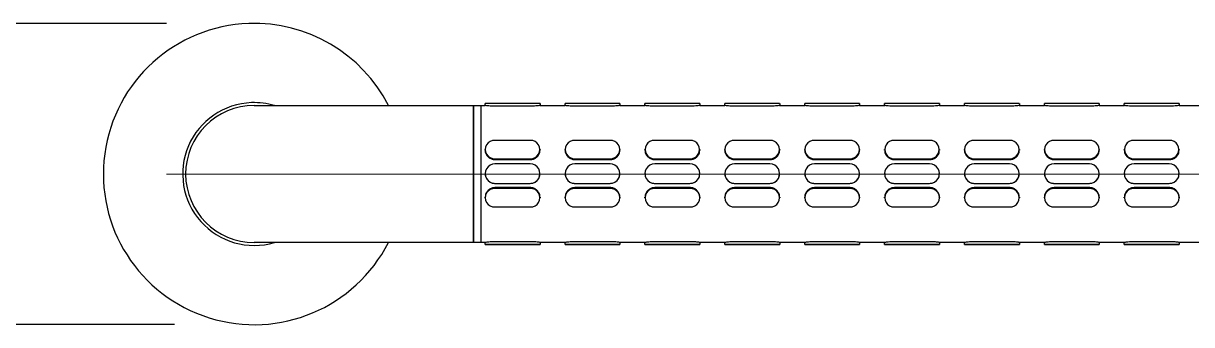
# Model space of a CAD drawing. Extents: x 0 to 951, y -2 to 427.
# Drawn here: x 90.06 to 127.35, y 108.3 to 117.92 of the extents above; entities that cross this region are included whole.
import ezdxf

# ---------------------------------------------------------------- set-up
doc = ezdxf.new("R2010")
doc.units = 0
doc.header["$LTSCALE"] = 23.1
doc.header["$MEASUREMENT"] = 0
doc.linetypes.add('CENTERX2', pattern=[20.32, 12.7, -2.54, 2.54, -2.54])
doc.layers.get('0').update_dxf_attribs({"linetype": 'CONTINUOUS'})
doc.layers.add('10', color=7, linetype='CONTINUOUS')

msp = doc.modelspace()

# ---------------------------------------------------------------- linework, layer by layer
for p, q in [((94.627, 117.92), (72.569, 117.92)), ((94.881, 108.299), (72.569, 108.299))]:
    msp.add_line(p, q)
at = {"color": 7, "linetype": 'Continuous', "lineweight": 25}
for p, q in [((97.425, 115.298), (100.55, 115.298)), ((100.55, 115.298), (104.425, 115.298)), ((104.425, 115.298), (104.675, 115.298)), ((104.425, 113.11), (104.425, 115.298)), ((104.425, 115.298), (104.425, 110.923)), ((104.675, 115.298), (104.804, 115.298)), ((104.675, 110.923), (104.675, 115.298)), ((104.675, 113.11), (104.675, 115.298)), ((104.8, 115.297), (104.8, 115.36)), ((106.237, 115.362), (105.112, 115.362)), ((106.237, 115.277), (105.112, 115.277)), ((106.547, 115.298), (107.354, 115.298)), ((106.55, 115.36), (106.55, 115.297)), ((107.35, 115.297), (107.35, 115.36)), ((108.787, 115.362), (107.662, 115.362)), ((108.787, 115.277), (107.662, 115.277)), ((109.097, 115.298), (109.904, 115.298)), ((109.1, 115.36), (109.1, 115.297)), ((109.9, 115.297), (109.9, 115.36)), ((111.337, 115.362), (110.212, 115.362)), ((111.337, 115.277), (110.212, 115.277)), ((111.647, 115.298), (112.454, 115.298)), ((111.65, 115.36), (111.65, 115.297)), ((112.45, 115.297), (112.45, 115.36)), ((113.887, 115.362), (112.762, 115.362)), ((113.887, 115.277), (112.762, 115.277)), ((114.197, 115.298), (115.004, 115.298)), ((114.2, 115.36), (114.2, 115.297)), ((115, 115.297), (115, 115.36)), ((116.437, 115.362), (115.312, 115.362)), ((116.437, 115.277), (115.312, 115.277)), ((116.747, 115.298), (117.554, 115.298)), ((116.75, 115.36), (116.75, 115.297)), ((117.55, 115.297), (117.55, 115.36)), ((118.987, 115.362), (117.862, 115.362)), ((118.987, 115.277), (117.862, 115.277)), ((119.297, 115.298), (120.104, 115.298)), ((119.3, 115.36), (119.3, 115.297)), ((120.1, 115.297), (120.1, 115.36)), ((121.537, 115.362), (120.412, 115.362)), ((121.537, 115.277), (120.412, 115.277)), ((121.847, 115.298), (122.654, 115.298)), ((121.85, 115.36), (121.85, 115.297)), ((122.65, 115.297), (122.65, 115.36)), ((124.087, 115.362), (122.962, 115.362)), ((124.087, 115.277), (122.962, 115.277)), ((124.397, 115.298), (125.204, 115.298)), ((124.4, 115.36), (124.4, 115.297)), ((125.2, 115.297), (125.2, 115.36)), ((126.637, 115.362), (125.512, 115.362)), ((126.637, 115.277), (125.512, 115.277)), ((126.947, 115.298), (127.754, 115.298)), ((126.95, 115.36), (126.95, 115.297)), ((106.237, 114.185), (105.112, 114.185)), ((108.787, 114.185), (107.662, 114.185)), ((111.337, 114.185), (110.212, 114.185)), ((113.887, 114.185), (112.762, 114.185)), ((116.437, 114.185), (115.312, 114.185)), ((118.987, 114.185), (117.862, 114.185)), ((121.537, 114.185), (120.412, 114.185)), ((124.087, 114.185), (122.962, 114.185)), ((126.637, 114.185), (125.512, 114.185)), ((104.8, 113.87), (104.8, 113.892)), ((106.55, 113.892), (106.55, 113.87)), ((107.35, 113.87), (107.35, 113.892)), ((109.1, 113.892), (109.1, 113.87)), ((109.9, 113.87), (109.9, 113.892)), ((111.65, 113.892), (111.65, 113.87)), ((112.45, 113.87), (112.45, 113.892)), ((114.2, 113.892), (114.2, 113.87)), ((115, 113.87), (115, 113.892)), ((116.75, 113.892), (116.75, 113.87)), ((117.55, 113.87), (117.55, 113.892)), ((119.3, 113.892), (119.3, 113.87)), ((120.1, 113.87), (120.1, 113.892)), ((121.85, 113.892), (121.85, 113.87)), ((122.65, 113.87), (122.65, 113.892)), ((124.4, 113.892), (124.4, 113.87)), ((125.2, 113.87), (125.2, 113.892)), ((126.95, 113.892), (126.95, 113.87)), ((105.112, 113.599), (106.237, 113.599)), ((105.112, 113.57), (106.237, 113.57)), ((106.237, 113.436), (105.112, 113.436)), ((107.662, 113.599), (108.787, 113.599)), ((107.662, 113.57), (108.787, 113.57)), ((108.787, 113.436), (107.662, 113.436)), ((110.212, 113.599), (111.337, 113.599)), ((110.212, 113.57), (111.337, 113.57)), ((111.337, 113.436), (110.212, 113.436)), ((112.762, 113.599), (113.887, 113.599)), ((112.762, 113.57), (113.887, 113.57)), ((113.887, 113.436), (112.762, 113.436)), ((115.312, 113.599), (116.437, 113.599)), ((115.312, 113.57), (116.437, 113.57)), ((116.437, 113.436), (115.312, 113.436)), ((117.862, 113.599), (118.987, 113.599)), ((117.862, 113.57), (118.987, 113.57)), ((118.987, 113.436), (117.862, 113.436)), ((120.412, 113.599), (121.537, 113.599)), ((120.412, 113.57), (121.537, 113.57)), ((121.537, 113.436), (120.412, 113.436)), ((122.962, 113.599), (124.087, 113.599)), ((122.962, 113.57), (124.087, 113.57)), ((124.087, 113.436), (122.962, 113.436)), ((125.512, 113.599), (126.637, 113.599)), ((125.512, 113.57), (126.637, 113.57)), ((126.637, 113.436), (125.512, 113.436)), ((104.425, 110.923), (104.425, 113.11)), ((104.675, 110.923), (104.675, 113.11)), ((104.8, 113.123), (104.8, 113.123)), ((106.55, 113.123), (106.55, 113.123)), ((107.35, 113.123), (107.35, 113.123)), ((109.1, 113.123), (109.1, 113.123)), ((109.9, 113.123), (109.9, 113.123)), ((111.65, 113.123), (111.65, 113.123)), ((112.45, 113.123), (112.45, 113.123)), ((114.2, 113.123), (114.2, 113.123)), ((115, 113.123), (115, 113.123)), ((116.75, 113.123), (116.75, 113.123)), ((117.55, 113.123), (117.55, 113.123)), ((119.3, 113.123), (119.3, 113.123)), ((120.1, 113.123), (120.1, 113.123)), ((121.85, 113.123), (121.85, 113.123)), ((122.65, 113.123), (122.65, 113.123)), ((124.4, 113.123), (124.4, 113.123)), ((125.2, 113.123), (125.2, 113.123)), ((126.95, 113.123), (126.95, 113.123)), ((105.112, 112.811), (106.237, 112.811)), ((105.112, 112.81), (106.237, 112.81)), ((106.237, 112.676), (105.112, 112.676)), ((106.237, 112.647), (105.112, 112.647)), ((107.662, 112.811), (108.787, 112.811)), ((107.662, 112.81), (108.787, 112.81)), ((108.787, 112.676), (107.662, 112.676)), ((108.787, 112.647), (107.662, 112.647)), ((110.212, 112.811), (111.337, 112.811)), ((110.212, 112.81), (111.337, 112.81)), ((111.337, 112.676), (110.212, 112.676)), ((111.337, 112.647), (110.212, 112.647)), ((112.762, 112.811), (113.887, 112.811)), ((112.762, 112.81), (113.887, 112.81)), ((113.887, 112.676), (112.762, 112.676)), ((113.887, 112.647), (112.762, 112.647)), ((115.312, 112.811), (116.437, 112.811)), ((115.312, 112.81), (116.437, 112.81)), ((116.437, 112.676), (115.312, 112.676)), ((116.437, 112.647), (115.312, 112.647)), ((117.862, 112.811), (118.987, 112.811)), ((117.862, 112.81), (118.987, 112.81)), ((118.987, 112.676), (117.862, 112.676)), ((118.987, 112.647), (117.862, 112.647)), ((120.412, 112.811), (121.537, 112.811)), ((120.412, 112.81), (121.537, 112.81)), ((121.537, 112.676), (120.412, 112.676)), ((121.537, 112.647), (120.412, 112.647)), ((122.962, 112.811), (124.087, 112.811)), ((122.962, 112.81), (124.087, 112.81)), ((124.087, 112.676), (122.962, 112.676)), ((124.087, 112.647), (122.962, 112.647)), ((125.512, 112.811), (126.637, 112.811)), ((125.512, 112.81), (126.637, 112.81)), ((126.637, 112.676), (125.512, 112.676)), ((126.637, 112.647), (125.512, 112.647)), ((104.8, 112.353), (104.8, 112.374)), ((106.55, 112.374), (106.55, 112.353)), ((107.35, 112.353), (107.35, 112.374)), ((109.1, 112.374), (109.1, 112.353)), ((109.9, 112.353), (109.9, 112.374)), ((111.65, 112.374), (111.65, 112.353)), ((112.45, 112.353), (112.45, 112.374)), ((114.2, 112.374), (114.2, 112.353)), ((115, 112.353), (115, 112.374)), ((116.75, 112.374), (116.75, 112.353)), ((117.55, 112.353), (117.55, 112.374)), ((119.3, 112.374), (119.3, 112.353)), ((120.1, 112.353), (120.1, 112.374)), ((121.85, 112.374), (121.85, 112.353)), ((122.65, 112.353), (122.65, 112.374)), ((124.4, 112.374), (124.4, 112.353)), ((125.2, 112.353), (125.2, 112.374)), ((126.95, 112.374), (126.95, 112.353)), ((105.112, 112.059), (106.237, 112.059)), ((107.662, 112.059), (108.787, 112.059)), ((110.212, 112.059), (111.337, 112.059)), ((112.762, 112.059), (113.887, 112.059)), ((115.312, 112.059), (116.437, 112.059)), ((117.862, 112.059), (118.987, 112.059)), ((120.412, 112.059), (121.537, 112.059)), ((122.962, 112.059), (124.087, 112.059)), ((125.512, 112.059), (126.637, 112.059)), ((100.55, 110.923), (97.425, 110.923)), ((104.425, 110.923), (100.55, 110.923)), ((104.675, 110.923), (104.425, 110.923)), ((104.803, 110.923), (104.675, 110.923)), ((104.8, 110.861), (104.8, 110.924)), ((106.237, 110.947), (105.112, 110.947)), ((106.237, 110.862), (105.112, 110.862)), ((105.112, 110.859), (106.237, 110.859)), ((107.353, 110.923), (106.545, 110.923)), ((106.55, 110.924), (106.55, 110.861)), ((107.35, 110.861), (107.35, 110.924)), ((108.787, 110.947), (107.662, 110.947)), ((108.787, 110.862), (107.662, 110.862)), ((107.662, 110.859), (108.787, 110.859)), ((109.903, 110.923), (109.095, 110.923)), ((109.1, 110.924), (109.1, 110.861)), ((109.9, 110.861), (109.9, 110.924)), ((111.337, 110.947), (110.212, 110.947)), ((111.337, 110.862), (110.212, 110.862)), ((110.212, 110.859), (111.337, 110.859)), ((112.453, 110.923), (111.645, 110.923)), ((111.65, 110.924), (111.65, 110.861)), ((112.45, 110.861), (112.45, 110.924)), ((113.887, 110.947), (112.762, 110.947)), ((113.887, 110.862), (112.762, 110.862)), ((112.762, 110.859), (113.887, 110.859)), ((115.003, 110.923), (114.195, 110.923)), ((114.2, 110.924), (114.2, 110.861)), ((115, 110.861), (115, 110.924)), ((116.437, 110.947), (115.312, 110.947)), ((116.437, 110.862), (115.312, 110.862)), ((115.312, 110.859), (116.437, 110.859)), ((117.553, 110.923), (116.745, 110.923)), ((116.75, 110.924), (116.75, 110.861)), ((117.55, 110.861), (117.55, 110.924)), ((118.987, 110.947), (117.862, 110.947)), ((118.987, 110.862), (117.862, 110.862)), ((117.862, 110.859), (118.987, 110.859)), ((120.103, 110.923), (119.295, 110.923)), ((119.3, 110.924), (119.3, 110.861)), ((120.1, 110.861), (120.1, 110.924)), ((121.537, 110.947), (120.412, 110.947)), ((121.537, 110.862), (120.412, 110.862)), ((120.412, 110.859), (121.537, 110.859)), ((122.653, 110.923), (121.845, 110.923)), ((121.85, 110.924), (121.85, 110.861)), ((122.65, 110.861), (122.65, 110.924)), ((124.087, 110.947), (122.962, 110.947)), ((124.087, 110.862), (122.962, 110.862)), ((122.962, 110.859), (124.087, 110.859)), ((125.203, 110.923), (124.395, 110.923)), ((124.4, 110.924), (124.4, 110.861)), ((125.2, 110.861), (125.2, 110.924)), ((126.637, 110.947), (125.512, 110.947)), ((126.637, 110.862), (125.512, 110.862)), ((125.512, 110.859), (126.637, 110.859)), ((127.753, 110.923), (126.945, 110.923)), ((126.95, 110.924), (126.95, 110.861))]:
    msp.add_line(p, q, dxfattribs=at)
at = {"color": 7, "linetype": 'Continuous', "lineweight": 25, "flags": 128}
for points in [[(105.112, 110.862), (104.993, 110.862), (104.891, 110.862), (104.824, 110.861), (104.8, 110.861), (104.824, 110.86), (104.891, 110.859), (104.993, 110.859), (105.112, 110.859)], [(106.237, 110.859), (106.357, 110.859), (106.458, 110.859), (106.526, 110.86), (106.55, 110.861), (106.526, 110.861), (106.458, 110.862), (106.357, 110.862), (106.237, 110.862)], [(107.662, 110.862), (107.543, 110.862), (107.441, 110.862), (107.374, 110.861), (107.35, 110.861), (107.374, 110.86), (107.441, 110.859), (107.543, 110.859), (107.662, 110.859)], [(108.787, 110.859), (108.907, 110.859), (109.008, 110.859), (109.076, 110.86), (109.1, 110.861), (109.076, 110.861), (109.008, 110.862), (108.907, 110.862), (108.787, 110.862)], [(110.212, 110.862), (110.093, 110.862), (109.991, 110.862), (109.924, 110.861), (109.9, 110.861), (109.924, 110.86), (109.991, 110.859), (110.093, 110.859), (110.212, 110.859)], [(111.337, 110.859), (111.457, 110.859), (111.558, 110.859), (111.626, 110.86), (111.65, 110.861), (111.626, 110.861), (111.558, 110.862), (111.457, 110.862), (111.337, 110.862)], [(112.762, 110.862), (112.643, 110.862), (112.541, 110.862), (112.474, 110.861), (112.45, 110.861), (112.474, 110.86), (112.541, 110.859), (112.643, 110.859), (112.762, 110.859)], [(113.887, 110.859), (114.007, 110.859), (114.108, 110.859), (114.176, 110.86), (114.2, 110.861), (114.176, 110.861), (114.108, 110.862), (114.007, 110.862), (113.887, 110.862)], [(115.312, 110.862), (115.193, 110.862), (115.091, 110.862), (115.024, 110.861), (115, 110.861), (115.024, 110.86), (115.091, 110.859), (115.193, 110.859), (115.312, 110.859)], [(116.437, 110.859), (116.557, 110.859), (116.658, 110.859), (116.726, 110.86), (116.75, 110.861), (116.726, 110.861), (116.658, 110.862), (116.557, 110.862), (116.437, 110.862)], [(117.862, 110.862), (117.743, 110.862), (117.641, 110.862), (117.574, 110.861), (117.55, 110.861), (117.574, 110.86), (117.641, 110.859), (117.743, 110.859), (117.862, 110.859)], [(118.987, 110.859), (119.107, 110.859), (119.208, 110.859), (119.276, 110.86), (119.3, 110.861), (119.276, 110.861), (119.208, 110.862), (119.107, 110.862), (118.987, 110.862)], [(120.412, 110.862), (120.293, 110.862), (120.191, 110.862), (120.124, 110.861), (120.1, 110.861), (120.124, 110.86), (120.191, 110.859), (120.293, 110.859), (120.412, 110.859)], [(121.537, 110.859), (121.657, 110.859), (121.758, 110.859), (121.826, 110.86), (121.85, 110.861), (121.826, 110.861), (121.758, 110.862), (121.657, 110.862), (121.537, 110.862)], [(122.962, 110.862), (122.843, 110.862), (122.741, 110.862), (122.674, 110.861), (122.65, 110.861), (122.674, 110.86), (122.741, 110.859), (122.843, 110.859), (122.962, 110.859)], [(124.087, 110.859), (124.207, 110.859), (124.308, 110.859), (124.376, 110.86), (124.4, 110.861), (124.376, 110.861), (124.308, 110.862), (124.207, 110.862), (124.087, 110.862)], [(125.512, 110.862), (125.393, 110.862), (125.291, 110.862), (125.224, 110.861), (125.2, 110.861), (125.224, 110.86), (125.291, 110.859), (125.393, 110.859), (125.512, 110.859)], [(126.637, 110.859), (126.757, 110.859), (126.858, 110.859), (126.926, 110.86), (126.95, 110.861), (126.926, 110.861), (126.858, 110.862), (126.757, 110.862), (126.637, 110.862)]]:
    msp.add_lwpolyline(points, dxfattribs=at)
at = {"color": 7, "linetype": 'Continuous', "lineweight": 25}
for centre, radius, start, end in [((97.425, 113.11), 4.813, 92.0527, 332.9643), ((97.425, 113.11), 4.813, 27.0357, 92.0527), ((97.425, 113.11), 2.281, 92.0527, 286.483), ((97.425, 113.11), 2.188, 90, 180), ((97.425, 113.11), 2.281, 73.517, 92.0527), ((105.034, 101.737), 13.625, 89.6714, 90.9856), ((106.315, 101.737), 13.626, 89.0144, 90.3285), ((107.584, 101.737), 13.626, 89.6715, 90.9856), ((108.865, 101.737), 13.626, 89.0144, 90.3285), ((110.134, 101.737), 13.626, 89.6715, 90.9856), ((111.415, 101.737), 13.626, 89.0144, 90.3285), ((112.684, 101.736), 13.626, 89.6715, 90.9856), ((113.965, 101.738), 13.625, 89.0144, 90.3286), ((115.234, 101.738), 13.625, 89.6714, 90.9856), ((116.515, 101.737), 13.625, 89.0144, 90.3286), ((117.784, 101.737), 13.625, 89.6714, 90.9856), ((119.065, 101.737), 13.626, 89.0144, 90.3285), ((120.334, 101.737), 13.625, 89.6715, 90.9856), ((121.615, 101.737), 13.625, 89.0144, 90.3285), ((122.884, 101.736), 13.626, 89.6715, 90.9856), ((124.165, 101.737), 13.625, 89.0144, 90.3286), ((125.434, 101.737), 13.625, 89.6715, 90.9856), ((126.715, 101.737), 13.626, 89.0144, 90.3285), ((105.097, 113.892), 0.293, 87.0357, 272.9643), ((106.252, 113.892), 0.293, 267.0357, 92.9643), ((107.647, 113.892), 0.293, 87.0357, 272.9643), ((108.802, 113.892), 0.293, 267.0357, 92.9643), ((110.197, 113.892), 0.293, 87.0357, 272.9643), ((111.352, 113.892), 0.293, 267.0357, 92.9643), ((112.747, 113.892), 0.293, 87.0357, 272.9643), ((113.902, 113.892), 0.293, 267.0348, 92.9652), ((115.297, 113.892), 0.293, 87.0348, 272.9652), ((116.452, 113.892), 0.293, 267.0352, 92.9648), ((117.847, 113.892), 0.293, 87.0352, 272.9648), ((119.002, 113.892), 0.293, 267.0357, 92.9643), ((120.397, 113.892), 0.293, 87.0357, 272.9643), ((121.552, 113.892), 0.293, 267.0357, 92.9643), ((122.947, 113.892), 0.293, 87.035, 272.965), ((124.102, 113.892), 0.293, 267.0352, 92.9648), ((125.497, 113.892), 0.293, 87.0357, 272.9643), ((126.652, 113.892), 0.293, 267.0357, 92.9643), ((105.112, 113.123), 0.312, 89.9994, 270.0006), ((106.237, 113.123), 0.312, 269.9994, 90.0006), ((107.662, 113.123), 0.312, 89.9994, 270.0006), ((108.787, 113.123), 0.312, 269.9994, 90.0006), ((110.212, 113.123), 0.312, 89.9994, 270.0006), ((111.337, 113.123), 0.312, 269.9994, 90.0006), ((112.762, 113.123), 0.312, 89.9994, 270.0006), ((113.887, 113.123), 0.312, 269.9985, 90.0015), ((115.312, 113.123), 0.312, 89.9985, 270.0015), ((116.437, 113.123), 0.312, 269.999, 90.001), ((117.862, 113.123), 0.312, 89.999, 270.001), ((118.987, 113.123), 0.312, 269.9994, 90.0006), ((120.412, 113.123), 0.312, 89.9994, 270.0006), ((121.537, 113.123), 0.312, 269.9994, 90.0006), ((122.962, 113.123), 0.312, 89.9988, 270.0012), ((124.087, 113.123), 0.312, 269.999, 90.001), ((125.512, 113.123), 0.312, 89.9994, 270.0006), ((126.637, 113.123), 0.312, 269.9994, 90.0006), ((97.425, 113.11), 2.187, 180, 270), ((105.098, 112.353), 0.295, 87.228, 272.772), ((106.252, 112.353), 0.295, 267.228, 92.772), ((107.648, 112.353), 0.295, 87.228, 272.772), ((108.802, 112.353), 0.295, 267.228, 92.772), ((110.198, 112.353), 0.295, 87.228, 272.772), ((111.352, 112.353), 0.295, 267.228, 92.772), ((112.748, 112.353), 0.295, 87.228, 272.772), ((113.902, 112.353), 0.295, 267.2271, 92.7729), ((115.298, 112.353), 0.295, 87.2271, 272.7729), ((116.452, 112.353), 0.295, 267.2276, 92.7724), ((117.848, 112.353), 0.295, 87.2276, 272.7724), ((119.002, 112.353), 0.295, 267.228, 92.772), ((120.398, 112.353), 0.295, 87.228, 272.772), ((121.552, 112.353), 0.295, 267.228, 92.772), ((122.948, 112.353), 0.295, 87.2273, 272.7727), ((124.102, 112.353), 0.295, 267.2276, 92.7724), ((125.498, 112.353), 0.295, 87.228, 272.772), ((126.652, 112.353), 0.295, 267.228, 92.772)]:
    msp.add_arc(centre, radius, start, end, dxfattribs=at)
for points, knots in [([(105.112, 115.277), (105.077, 115.278), (105.008, 115.279), (104.914, 115.286), (104.844, 115.293), (104.805, 115.298), (104.805, 115.297), (104.804, 115.297)], [0, 0, 0, 0, 0.218971, 0.437892, 0.658209, 0.879473, 1, 1, 1, 1]), ([(106.547, 115.298), (106.547, 115.298), (106.551, 115.298), (106.523, 115.295), (106.464, 115.288), (106.377, 115.281), (106.296, 115.278), (106.249, 115.277), (106.237, 115.277)], [0, 0, 0, 0, 0.046438, 0.264389, 0.483112, 0.703788, 0.924572, 1, 1, 1, 1]), ([(107.662, 115.277), (107.627, 115.278), (107.558, 115.279), (107.464, 115.286), (107.394, 115.293), (107.355, 115.298), (107.355, 115.297), (107.354, 115.297)], [0, 0, 0, 0, 0.2189719, 0.4378797, 0.6582079, 0.8794729, 1, 1, 1, 1]), ([(109.097, 115.298), (109.097, 115.298), (109.101, 115.298), (109.073, 115.295), (109.014, 115.288), (108.927, 115.281), (108.846, 115.278), (108.799, 115.277), (108.787, 115.277)], [0, 0, 0, 0, 0.046438, 0.264389, 0.483112, 0.703788, 0.924572, 1, 1, 1, 1]), ([(110.212, 115.277), (110.177, 115.278), (110.108, 115.279), (110.014, 115.286), (109.944, 115.293), (109.905, 115.298), (109.905, 115.297), (109.904, 115.297)], [0, 0, 0, 0, 0.2189721, 0.4378801, 0.6582085, 0.8794737, 1, 1, 1, 1]), ([(111.647, 115.298), (111.647, 115.298), (111.651, 115.298), (111.623, 115.295), (111.564, 115.288), (111.477, 115.281), (111.396, 115.278), (111.349, 115.277), (111.337, 115.277)], [0, 0, 0, 0, 0.046437, 0.264388, 0.48311, 0.703774, 0.924572, 1, 1, 1, 1]), ([(112.762, 115.277), (112.727, 115.278), (112.658, 115.279), (112.564, 115.286), (112.494, 115.293), (112.455, 115.298), (112.455, 115.297), (112.454, 115.297)], [0, 0, 0, 0, 0.218957, 0.437879, 0.658208, 0.879473, 1, 1, 1, 1]), ([(114.197, 115.298), (114.197, 115.298), (114.201, 115.298), (114.173, 115.295), (114.114, 115.288), (114.027, 115.281), (113.946, 115.278), (113.899, 115.277), (113.887, 115.277)], [0, 0, 0, 0, 0.046437, 0.264391, 0.483113, 0.703775, 0.924572, 1, 1, 1, 1]), ([(115.312, 115.277), (115.277, 115.278), (115.208, 115.279), (115.114, 115.286), (115.044, 115.293), (115.005, 115.298), (115.005, 115.297), (115.004, 115.297)], [0, 0, 0, 0, 0.218969, 0.437888, 0.658213, 0.879475, 1, 1, 1, 1]), ([(116.747, 115.298), (116.747, 115.298), (116.751, 115.298), (116.723, 115.295), (116.664, 115.288), (116.577, 115.281), (116.496, 115.278), (116.449, 115.277), (116.437, 115.277)], [0, 0, 0, 0, 0.046437, 0.26439, 0.483112, 0.703782, 0.924572, 1, 1, 1, 1]), ([(117.862, 115.277), (117.827, 115.278), (117.758, 115.279), (117.664, 115.286), (117.594, 115.293), (117.555, 115.298), (117.555, 115.297), (117.554, 115.297)], [0, 0, 0, 0, 0.218971, 0.437884, 0.658211, 0.879474, 1, 1, 1, 1]), ([(119.297, 115.298), (119.297, 115.298), (119.301, 115.298), (119.273, 115.295), (119.214, 115.288), (119.127, 115.281), (119.046, 115.278), (118.999, 115.277), (118.987, 115.277)], [0, 0, 0, 0, 0.046438, 0.264392, 0.483116, 0.70378, 0.924579, 1, 1, 1, 1]), ([(120.412, 115.277), (120.377, 115.278), (120.308, 115.279), (120.214, 115.286), (120.144, 115.293), (120.105, 115.298), (120.105, 115.297), (120.104, 115.297)], [0, 0, 0, 0, 0.218972, 0.437886, 0.658209, 0.879473, 1, 1, 1, 1]), ([(121.847, 115.298), (121.847, 115.298), (121.851, 115.298), (121.823, 115.295), (121.764, 115.288), (121.677, 115.281), (121.596, 115.278), (121.549, 115.277), (121.537, 115.277)], [0, 0, 0, 0, 0.046437, 0.26439, 0.483112, 0.703782, 0.924572, 1, 1, 1, 1]), ([(122.962, 115.277), (122.927, 115.278), (122.858, 115.279), (122.764, 115.286), (122.694, 115.293), (122.655, 115.298), (122.655, 115.297), (122.654, 115.297)], [0, 0, 0, 0, 0.218971, 0.437884, 0.658211, 0.879474, 1, 1, 1, 1]), ([(124.397, 115.298), (124.397, 115.298), (124.401, 115.298), (124.373, 115.295), (124.314, 115.288), (124.227, 115.281), (124.146, 115.278), (124.099, 115.277), (124.087, 115.277)], [0, 0, 0, 0, 0.046437, 0.26439, 0.483112, 0.703782, 0.924572, 1, 1, 1, 1]), ([(125.512, 115.277), (125.477, 115.278), (125.408, 115.279), (125.314, 115.286), (125.244, 115.293), (125.205, 115.298), (125.205, 115.297), (125.204, 115.297)], [0, 0, 0, 0, 0.218971, 0.437884, 0.658211, 0.879474, 1, 1, 1, 1]), ([(126.947, 115.298), (126.947, 115.298), (126.951, 115.298), (126.923, 115.295), (126.864, 115.288), (126.777, 115.281), (126.696, 115.278), (126.649, 115.277), (126.637, 115.277)], [0, 0, 0, 0, 0.0464371, 0.2643882, 0.4831112, 0.703781, 0.9245719, 1, 1, 1, 1]), ([(104.804, 113.87), (104.803, 113.859), (104.798, 113.816), (104.827, 113.74), (104.886, 113.656), (104.973, 113.596), (105.053, 113.572), (105.1, 113.57), (105.112, 113.57)], [0, 0, 0, 0, 0.070496, 0.282948, 0.496152, 0.711248, 0.926475, 1, 1, 1, 1]), ([(106.237, 113.57), (106.272, 113.573), (106.342, 113.58), (106.435, 113.632), (106.506, 113.709), (106.546, 113.793), (106.546, 113.848), (106.546, 113.87)], [0, 0, 0, 0, 0.213251, 0.426439, 0.64101, 0.856494, 1, 1, 1, 1]), ([(107.354, 113.87), (107.353, 113.859), (107.348, 113.816), (107.377, 113.74), (107.436, 113.656), (107.523, 113.596), (107.603, 113.572), (107.65, 113.57), (107.662, 113.57)], [0, 0, 0, 0, 0.070496, 0.282948, 0.496152, 0.711248, 0.926475, 1, 1, 1, 1]), ([(108.787, 113.57), (108.822, 113.573), (108.892, 113.58), (108.985, 113.632), (109.056, 113.709), (109.096, 113.793), (109.096, 113.848), (109.096, 113.87)], [0, 0, 0, 0, 0.213251, 0.426439, 0.64101, 0.856494, 1, 1, 1, 1]), ([(109.904, 113.87), (109.903, 113.859), (109.898, 113.816), (109.927, 113.74), (109.986, 113.656), (110.073, 113.596), (110.153, 113.572), (110.2, 113.57), (110.212, 113.57)], [0, 0, 0, 0, 0.070496, 0.282948, 0.496153, 0.711262, 0.926475, 1, 1, 1, 1]), ([(111.337, 113.57), (111.372, 113.573), (111.442, 113.58), (111.535, 113.632), (111.606, 113.709), (111.646, 113.793), (111.646, 113.848), (111.646, 113.87)], [0, 0, 0, 0, 0.21325, 0.426451, 0.641011, 0.856494, 1, 1, 1, 1]), ([(112.454, 113.87), (112.453, 113.859), (112.448, 113.816), (112.477, 113.74), (112.536, 113.656), (112.623, 113.596), (112.703, 113.572), (112.75, 113.57), (112.762, 113.57)], [0, 0, 0, 0, 0.070497, 0.28295, 0.496164, 0.711261, 0.926475, 1, 1, 1, 1]), ([(113.887, 113.57), (113.922, 113.573), (113.992, 113.58), (114.085, 113.632), (114.156, 113.709), (114.196, 113.793), (114.196, 113.848), (114.196, 113.87)], [0, 0, 0, 0, 0.213248, 0.426447, 0.641015, 0.856496, 1, 1, 1, 1]), ([(115.004, 113.87), (115.003, 113.859), (114.998, 113.816), (115.027, 113.74), (115.086, 113.656), (115.173, 113.596), (115.253, 113.572), (115.3, 113.57), (115.312, 113.57)], [0, 0, 0, 0, 0.070496, 0.282951, 0.496154, 0.711249, 0.926475, 1, 1, 1, 1]), ([(116.437, 113.57), (116.472, 113.573), (116.542, 113.58), (116.635, 113.632), (116.706, 113.709), (116.746, 113.793), (116.746, 113.848), (116.746, 113.87)], [0, 0, 0, 0, 0.213249, 0.426443, 0.641013, 0.856495, 1, 1, 1, 1]), ([(117.554, 113.87), (117.553, 113.859), (117.548, 113.816), (117.577, 113.74), (117.636, 113.656), (117.723, 113.596), (117.803, 113.572), (117.85, 113.57), (117.862, 113.57)], [0, 0, 0, 0, 0.070496, 0.28295, 0.496154, 0.711255, 0.926475, 1, 1, 1, 1]), ([(118.987, 113.57), (119.022, 113.573), (119.092, 113.58), (119.185, 113.632), (119.256, 113.709), (119.296, 113.793), (119.296, 113.848), (119.296, 113.87)], [0, 0, 0, 0, 0.213243, 0.426444, 0.64101, 0.856494, 1, 1, 1, 1]), ([(120.104, 113.87), (120.103, 113.859), (120.098, 113.816), (120.127, 113.74), (120.186, 113.656), (120.273, 113.596), (120.353, 113.572), (120.4, 113.57), (120.412, 113.57)], [0, 0, 0, 0, 0.070496, 0.28295, 0.496154, 0.711256, 0.926475, 1, 1, 1, 1]), ([(121.537, 113.57), (121.572, 113.573), (121.642, 113.58), (121.735, 113.632), (121.806, 113.709), (121.846, 113.793), (121.846, 113.848), (121.846, 113.87)], [0, 0, 0, 0, 0.21325, 0.426444, 0.641009, 0.856495, 1, 1, 1, 1]), ([(122.654, 113.87), (122.653, 113.859), (122.648, 113.816), (122.677, 113.74), (122.736, 113.656), (122.823, 113.596), (122.903, 113.572), (122.95, 113.57), (122.962, 113.57)], [0, 0, 0, 0, 0.070496, 0.282949, 0.496153, 0.711248, 0.926475, 1, 1, 1, 1]), ([(124.087, 113.57), (124.122, 113.573), (124.192, 113.58), (124.285, 113.632), (124.356, 113.709), (124.396, 113.793), (124.396, 113.848), (124.396, 113.87)], [0, 0, 0, 0, 0.213249, 0.426443, 0.641013, 0.856495, 1, 1, 1, 1]), ([(125.204, 113.87), (125.203, 113.859), (125.198, 113.816), (125.227, 113.74), (125.286, 113.656), (125.373, 113.596), (125.453, 113.572), (125.5, 113.57), (125.512, 113.57)], [0, 0, 0, 0, 0.070496, 0.28295, 0.496154, 0.711255, 0.926475, 1, 1, 1, 1]), ([(126.637, 113.57), (126.672, 113.573), (126.742, 113.58), (126.835, 113.632), (126.906, 113.709), (126.946, 113.793), (126.946, 113.848), (126.946, 113.87)], [0, 0, 0, 0, 0.21325, 0.426445, 0.641011, 0.856494, 1, 1, 1, 1]), ([(104.804, 113.123), (104.803, 113.111), (104.798, 113.065), (104.827, 112.986), (104.886, 112.899), (104.973, 112.837), (105.053, 112.812), (105.1, 112.811), (105.112, 112.81)], [0, 0, 0, 0, 0.070496, 0.282948, 0.496152, 0.711248, 0.926475, 1, 1, 1, 1]), ([(106.237, 112.81), (106.272, 112.814), (106.342, 112.821), (106.435, 112.874), (106.506, 112.953), (106.546, 113.041), (106.546, 113.1), (106.546, 113.123)], [0, 0, 0, 0, 0.213251, 0.426439, 0.64101, 0.856494, 1, 1, 1, 1]), ([(107.354, 113.123), (107.353, 113.111), (107.348, 113.065), (107.377, 112.986), (107.436, 112.899), (107.523, 112.837), (107.603, 112.812), (107.65, 112.811), (107.662, 112.81)], [0, 0, 0, 0, 0.070496, 0.282948, 0.496152, 0.711248, 0.926475, 1, 1, 1, 1]), ([(108.787, 112.81), (108.822, 112.814), (108.892, 112.821), (108.985, 112.874), (109.056, 112.953), (109.096, 113.041), (109.096, 113.1), (109.096, 113.123)], [0, 0, 0, 0, 0.213251, 0.426439, 0.64101, 0.856494, 1, 1, 1, 1]), ([(109.904, 113.123), (109.903, 113.111), (109.898, 113.065), (109.927, 112.986), (109.986, 112.899), (110.073, 112.837), (110.153, 112.812), (110.2, 112.811), (110.212, 112.81)], [0, 0, 0, 0, 0.070496, 0.282948, 0.496153, 0.711262, 0.926475, 1, 1, 1, 1]), ([(111.337, 112.81), (111.372, 112.814), (111.442, 112.821), (111.535, 112.874), (111.606, 112.953), (111.646, 113.041), (111.646, 113.1), (111.646, 113.123)], [0, 0, 0, 0, 0.21325, 0.426451, 0.641011, 0.856495, 1, 1, 1, 1]), ([(112.454, 113.123), (112.453, 113.111), (112.448, 113.065), (112.477, 112.986), (112.536, 112.899), (112.623, 112.837), (112.703, 112.812), (112.75, 112.811), (112.762, 112.81)], [0, 0, 0, 0, 0.070497, 0.28295, 0.496164, 0.711261, 0.926475, 1, 1, 1, 1]), ([(113.887, 112.81), (113.922, 112.814), (113.992, 112.821), (114.085, 112.874), (114.156, 112.953), (114.196, 113.041), (114.196, 113.1), (114.196, 113.123)], [0, 0, 0, 0, 0.213248, 0.426447, 0.641015, 0.856497, 1, 1, 1, 1]), ([(115.004, 113.123), (115.003, 113.111), (114.998, 113.065), (115.027, 112.986), (115.086, 112.899), (115.173, 112.837), (115.253, 112.812), (115.3, 112.811), (115.312, 112.81)], [0, 0, 0, 0, 0.070497, 0.282951, 0.496154, 0.711249, 0.926475, 1, 1, 1, 1]), ([(116.437, 112.81), (116.472, 112.814), (116.542, 112.821), (116.635, 112.874), (116.706, 112.953), (116.746, 113.041), (116.746, 113.1), (116.746, 113.123)], [0, 0, 0, 0, 0.213249, 0.426443, 0.641013, 0.856496, 1, 1, 1, 1]), ([(117.554, 113.123), (117.553, 113.111), (117.548, 113.065), (117.577, 112.986), (117.636, 112.899), (117.723, 112.837), (117.803, 112.812), (117.85, 112.811), (117.862, 112.81)], [0, 0, 0, 0, 0.070497, 0.28295, 0.496154, 0.711255, 0.926475, 1, 1, 1, 1]), ([(118.987, 112.81), (119.022, 112.814), (119.092, 112.821), (119.185, 112.874), (119.256, 112.953), (119.296, 113.041), (119.296, 113.1), (119.296, 113.123)], [0, 0, 0, 0, 0.213243, 0.426444, 0.641011, 0.856495, 1, 1, 1, 1]), ([(120.104, 113.123), (120.103, 113.111), (120.098, 113.065), (120.127, 112.986), (120.186, 112.899), (120.273, 112.837), (120.353, 112.812), (120.4, 112.811), (120.412, 112.81)], [0, 0, 0, 0, 0.070497, 0.28295, 0.496154, 0.711256, 0.926475, 1, 1, 1, 1]), ([(121.537, 112.81), (121.572, 112.814), (121.642, 112.821), (121.735, 112.874), (121.806, 112.953), (121.846, 113.041), (121.846, 113.1), (121.846, 113.123)], [0, 0, 0, 0, 0.21325, 0.426443, 0.641009, 0.856495, 1, 1, 1, 1]), ([(122.654, 113.123), (122.653, 113.111), (122.648, 113.065), (122.677, 112.986), (122.736, 112.899), (122.823, 112.837), (122.903, 112.812), (122.95, 112.811), (122.962, 112.81)], [0, 0, 0, 0, 0.070497, 0.28295, 0.496153, 0.711248, 0.926475, 1, 1, 1, 1]), ([(124.087, 112.81), (124.122, 112.814), (124.192, 112.821), (124.285, 112.874), (124.356, 112.953), (124.396, 113.041), (124.396, 113.1), (124.396, 113.123)], [0, 0, 0, 0, 0.213249, 0.426443, 0.641013, 0.856496, 1, 1, 1, 1]), ([(125.204, 113.123), (125.203, 113.111), (125.198, 113.065), (125.227, 112.986), (125.286, 112.899), (125.373, 112.837), (125.453, 112.812), (125.5, 112.811), (125.512, 112.81)], [0, 0, 0, 0, 0.070497, 0.28295, 0.496154, 0.711255, 0.926475, 1, 1, 1, 1]), ([(126.637, 112.81), (126.672, 112.814), (126.742, 112.821), (126.835, 112.874), (126.906, 112.953), (126.946, 113.041), (126.946, 113.1), (126.946, 113.123)], [0, 0, 0, 0, 0.21325, 0.426445, 0.641011, 0.856495, 1, 1, 1, 1]), ([(105.112, 112.676), (105.077, 112.673), (105.008, 112.666), (104.914, 112.613), (104.844, 112.536), (104.804, 112.452), (104.804, 112.396), (104.804, 112.374)], [0, 0, 0, 0, 0.21325, 0.426451, 0.641012, 0.856494, 1, 1, 1, 1]), ([(106.546, 112.374), (106.547, 112.385), (106.551, 112.429), (106.523, 112.505), (106.464, 112.589), (106.377, 112.65), (106.296, 112.674), (106.249, 112.675), (106.237, 112.676)], [0, 0, 0, 0, 0.070496, 0.282948, 0.496153, 0.711262, 0.926475, 1, 1, 1, 1]), ([(107.662, 112.676), (107.627, 112.673), (107.558, 112.666), (107.464, 112.613), (107.394, 112.536), (107.354, 112.452), (107.354, 112.396), (107.354, 112.374)], [0, 0, 0, 0, 0.213251, 0.426439, 0.64101, 0.856493, 1, 1, 1, 1]), ([(109.096, 112.374), (109.097, 112.385), (109.101, 112.429), (109.073, 112.505), (109.014, 112.589), (108.927, 112.65), (108.846, 112.674), (108.799, 112.675), (108.787, 112.676)], [0, 0, 0, 0, 0.070496, 0.282948, 0.496153, 0.711262, 0.926475, 1, 1, 1, 1]), ([(110.212, 112.676), (110.177, 112.673), (110.108, 112.666), (110.014, 112.613), (109.944, 112.536), (109.904, 112.452), (109.904, 112.396), (109.904, 112.374)], [0, 0, 0, 0, 0.213251, 0.426439, 0.64101, 0.856493, 1, 1, 1, 1]), ([(111.646, 112.374), (111.647, 112.385), (111.651, 112.429), (111.623, 112.505), (111.564, 112.589), (111.477, 112.65), (111.396, 112.674), (111.349, 112.675), (111.337, 112.676)], [0, 0, 0, 0, 0.070496, 0.282947, 0.496152, 0.711248, 0.926475, 1, 1, 1, 1]), ([(112.762, 112.676), (112.727, 112.673), (112.658, 112.666), (112.564, 112.613), (112.494, 112.536), (112.454, 112.452), (112.454, 112.396), (112.454, 112.374)], [0, 0, 0, 0, 0.213236, 0.426438, 0.64101, 0.856494, 1, 1, 1, 1]), ([(114.196, 112.374), (114.197, 112.385), (114.201, 112.429), (114.173, 112.505), (114.114, 112.589), (114.027, 112.65), (113.946, 112.674), (113.899, 112.675), (113.887, 112.676)], [0, 0, 0, 0, 0.070496, 0.282951, 0.496155, 0.711249, 0.926475, 1, 1, 1, 1]), ([(115.312, 112.676), (115.277, 112.673), (115.208, 112.666), (115.114, 112.613), (115.044, 112.536), (115.004, 112.452), (115.004, 112.396), (115.004, 112.374)], [0, 0, 0, 0, 0.213248, 0.426447, 0.641016, 0.856496, 1, 1, 1, 1]), ([(116.746, 112.374), (116.747, 112.385), (116.751, 112.429), (116.723, 112.505), (116.664, 112.589), (116.577, 112.65), (116.496, 112.674), (116.449, 112.675), (116.437, 112.676)], [0, 0, 0, 0, 0.070496, 0.282949, 0.496154, 0.711256, 0.926475, 1, 1, 1, 1]), ([(117.862, 112.676), (117.827, 112.673), (117.758, 112.666), (117.664, 112.613), (117.594, 112.536), (117.554, 112.452), (117.554, 112.396), (117.554, 112.374)], [0, 0, 0, 0, 0.213249, 0.426443, 0.641013, 0.856495, 1, 1, 1, 1]), ([(119.296, 112.374), (119.297, 112.385), (119.301, 112.429), (119.273, 112.505), (119.214, 112.589), (119.127, 112.65), (119.046, 112.674), (118.999, 112.675), (118.987, 112.676)], [0, 0, 0, 0, 0.070496, 0.282951, 0.496157, 0.711254, 0.926482, 1, 1, 1, 1]), ([(120.412, 112.676), (120.377, 112.673), (120.308, 112.666), (120.214, 112.613), (120.144, 112.536), (120.104, 112.452), (120.104, 112.396), (120.104, 112.374)], [0, 0, 0, 0, 0.21325, 0.426445, 0.641011, 0.856494, 1, 1, 1, 1]), ([(121.846, 112.374), (121.847, 112.385), (121.851, 112.429), (121.823, 112.505), (121.764, 112.589), (121.677, 112.65), (121.596, 112.674), (121.549, 112.675), (121.537, 112.676)], [0, 0, 0, 0, 0.070496, 0.282949, 0.496154, 0.711256, 0.926475, 1, 1, 1, 1]), ([(122.962, 112.676), (122.927, 112.673), (122.858, 112.666), (122.764, 112.613), (122.694, 112.536), (122.654, 112.452), (122.654, 112.396), (122.654, 112.374)], [0, 0, 0, 0, 0.213249, 0.426443, 0.641013, 0.856495, 1, 1, 1, 1]), ([(124.396, 112.374), (124.397, 112.385), (124.401, 112.429), (124.373, 112.505), (124.314, 112.589), (124.227, 112.65), (124.146, 112.674), (124.099, 112.675), (124.087, 112.676)], [0, 0, 0, 0, 0.070496, 0.282949, 0.496154, 0.711256, 0.926475, 1, 1, 1, 1]), ([(125.512, 112.676), (125.477, 112.673), (125.408, 112.666), (125.314, 112.613), (125.244, 112.536), (125.204, 112.452), (125.204, 112.396), (125.204, 112.374)], [0, 0, 0, 0, 0.213249, 0.426443, 0.641013, 0.856495, 1, 1, 1, 1]), ([(126.946, 112.374), (126.947, 112.385), (126.951, 112.429), (126.923, 112.505), (126.864, 112.589), (126.777, 112.65), (126.696, 112.674), (126.649, 112.675), (126.637, 112.676)], [0, 0, 0, 0, 0.070496, 0.282948, 0.496153, 0.711255, 0.926475, 1, 1, 1, 1]), ([(105.112, 110.947), (105.077, 110.947), (105.008, 110.946), (104.914, 110.938), (104.844, 110.93), (104.802, 110.924), (104.803, 110.924), (104.803, 110.923)], [0, 0, 0, 0, 0.208002, 0.415956, 0.625236, 0.835416, 1, 1, 1, 1]), ([(106.545, 110.924), (106.547, 110.923), (106.552, 110.923), (106.523, 110.928), (106.464, 110.935), (106.377, 110.943), (106.296, 110.947), (106.249, 110.947), (106.237, 110.947)], [0, 0, 0, 0, 0.094164, 0.301207, 0.508983, 0.718614, 0.928347, 1, 1, 1, 1]), ([(107.662, 110.947), (107.627, 110.947), (107.558, 110.946), (107.464, 110.938), (107.394, 110.93), (107.352, 110.924), (107.353, 110.924), (107.353, 110.923)], [0, 0, 0, 0, 0.208003, 0.415944, 0.625235, 0.835416, 1, 1, 1, 1]), ([(109.095, 110.924), (109.097, 110.923), (109.102, 110.923), (109.073, 110.928), (109.014, 110.935), (108.927, 110.943), (108.846, 110.947), (108.799, 110.947), (108.787, 110.947)], [0, 0, 0, 0, 0.094163, 0.301206, 0.508982, 0.718614, 0.928347, 1, 1, 1, 1]), ([(110.212, 110.947), (110.177, 110.947), (110.108, 110.946), (110.014, 110.938), (109.944, 110.93), (109.902, 110.924), (109.903, 110.924), (109.903, 110.923)], [0, 0, 0, 0, 0.208003, 0.415944, 0.625235, 0.835416, 1, 1, 1, 1]), ([(111.645, 110.924), (111.647, 110.923), (111.652, 110.923), (111.623, 110.928), (111.564, 110.935), (111.477, 110.943), (111.396, 110.947), (111.349, 110.947), (111.337, 110.947)], [0, 0, 0, 0, 0.094163, 0.301205, 0.508981, 0.7186, 0.928347, 1, 1, 1, 1]), ([(112.762, 110.947), (112.727, 110.947), (112.658, 110.946), (112.564, 110.938), (112.494, 110.93), (112.452, 110.924), (112.453, 110.924), (112.453, 110.923)], [0, 0, 0, 0, 0.207988, 0.415943, 0.625234, 0.835416, 1, 1, 1, 1]), ([(114.195, 110.924), (114.197, 110.923), (114.202, 110.923), (114.173, 110.928), (114.114, 110.935), (114.027, 110.943), (113.946, 110.947), (113.899, 110.947), (113.887, 110.947)], [0, 0, 0, 0, 0.094163, 0.301209, 0.508983, 0.718601, 0.928348, 1, 1, 1, 1]), ([(115.312, 110.947), (115.277, 110.947), (115.208, 110.946), (115.114, 110.938), (115.044, 110.93), (115.002, 110.924), (115.003, 110.924), (115.003, 110.923)], [0, 0, 0, 0, 0.208, 0.415952, 0.62524, 0.835418, 1, 1, 1, 1]), ([(116.745, 110.924), (116.747, 110.923), (116.752, 110.923), (116.723, 110.928), (116.664, 110.935), (116.577, 110.943), (116.496, 110.947), (116.449, 110.947), (116.437, 110.947)], [0, 0, 0, 0, 0.094163, 0.301207, 0.508983, 0.718607, 0.928347, 1, 1, 1, 1]), ([(117.862, 110.947), (117.827, 110.947), (117.758, 110.946), (117.664, 110.938), (117.594, 110.93), (117.552, 110.924), (117.553, 110.924), (117.553, 110.923)], [0, 0, 0, 0, 0.208001, 0.415948, 0.625238, 0.835417, 1, 1, 1, 1]), ([(119.295, 110.924), (119.297, 110.923), (119.302, 110.923), (119.273, 110.928), (119.214, 110.935), (119.127, 110.943), (119.046, 110.947), (118.999, 110.947), (118.987, 110.947)], [0, 0, 0, 0, 0.094164, 0.301209, 0.508986, 0.718606, 0.928354, 1, 1, 1, 1]), ([(120.412, 110.947), (120.377, 110.947), (120.308, 110.946), (120.214, 110.938), (120.144, 110.93), (120.102, 110.924), (120.103, 110.924), (120.103, 110.923)], [0, 0, 0, 0, 0.208002, 0.41595, 0.625235, 0.835416, 1, 1, 1, 1]), ([(121.845, 110.924), (121.847, 110.923), (121.852, 110.923), (121.823, 110.928), (121.764, 110.935), (121.677, 110.943), (121.596, 110.947), (121.549, 110.947), (121.537, 110.947)], [0, 0, 0, 0, 0.094164, 0.301208, 0.508983, 0.718608, 0.928347, 1, 1, 1, 1]), ([(122.962, 110.947), (122.927, 110.947), (122.858, 110.946), (122.764, 110.938), (122.694, 110.93), (122.652, 110.924), (122.653, 110.924), (122.653, 110.923)], [0, 0, 0, 0, 0.208001, 0.415948, 0.625238, 0.835417, 1, 1, 1, 1]), ([(124.395, 110.924), (124.397, 110.923), (124.402, 110.923), (124.373, 110.928), (124.314, 110.935), (124.227, 110.943), (124.146, 110.947), (124.099, 110.947), (124.087, 110.947)], [0, 0, 0, 0, 0.094163, 0.301207, 0.508983, 0.718607, 0.928347, 1, 1, 1, 1]), ([(125.512, 110.947), (125.477, 110.947), (125.408, 110.946), (125.314, 110.938), (125.244, 110.93), (125.202, 110.924), (125.203, 110.924), (125.203, 110.923)], [0, 0, 0, 0, 0.208001, 0.415948, 0.625238, 0.835417, 1, 1, 1, 1]), ([(126.945, 110.924), (126.947, 110.923), (126.952, 110.923), (126.923, 110.928), (126.864, 110.935), (126.777, 110.943), (126.696, 110.947), (126.649, 110.947), (126.637, 110.947)], [0, 0, 0, 0, 0.094163, 0.301206, 0.508982, 0.718607, 0.928347, 1, 1, 1, 1])]:
    msp.add_open_spline(points, degree=3, knots=knots, dxfattribs=at)
at = {"layer": '10', "linetype": 'CENTERX2', "lineweight": 18}
msp.add_line((182.475, 113.11), (94.627, 113.11), dxfattribs=at)

doc.saveas('drawing.dxf')
